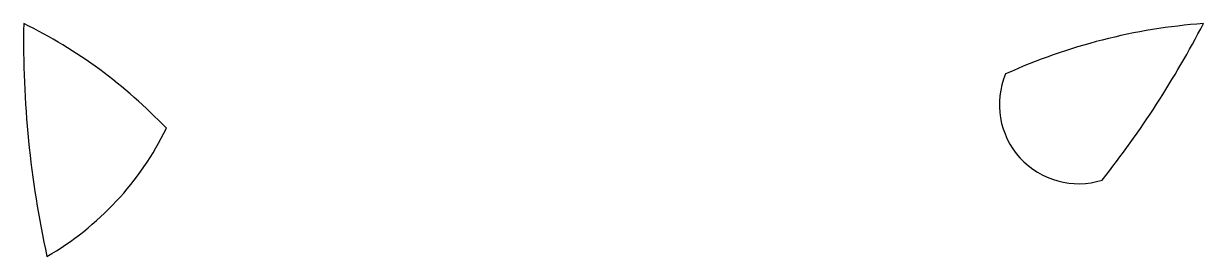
# Model space of a CAD drawing. Header units: millimetres. Extents: x -7.2 to 62.8, y 78.8 to 92.7.
import ezdxf

# ---------------------------------------------------------------- set-up
doc = ezdxf.new("R2010")
doc.units = ezdxf.units.MM
doc.layers.add('Corte exterior', color=1, linetype='Continuous', true_color=0xff0000)
doc.layers.add('grabado linea medio', color=3, linetype='Continuous', true_color=0x00ff00)

msp = doc.modelspace()

# ---------------------------------------------------------------- linework, layer by layer
at = {"layer": 'Corte exterior'}
for centre, radius, start, end in [((52.394, 91.581), 59.613, 178.96248, 192.37372), ((-20.358, 65.941), 29.78, 43.4759, 63.79753), ((65.346, 58.2), 34.555, 94.24017, 114.42889), ((10.972, 119.485), 58.351, 321.73321, 332.63134)]:
    msp.add_arc(centre, radius, start, end, dxfattribs=at)
at = {"layer": 'grabado linea medio'}
for centre, radius, start, end in [((55.387, 87.835), 4.701, 157.13551, 287.30292), ((-14.708, 94.161), 17.734, 300.02953, 334.15995)]:
    msp.add_arc(centre, radius, start, end, dxfattribs=at)

doc.saveas('drawing.dxf')
